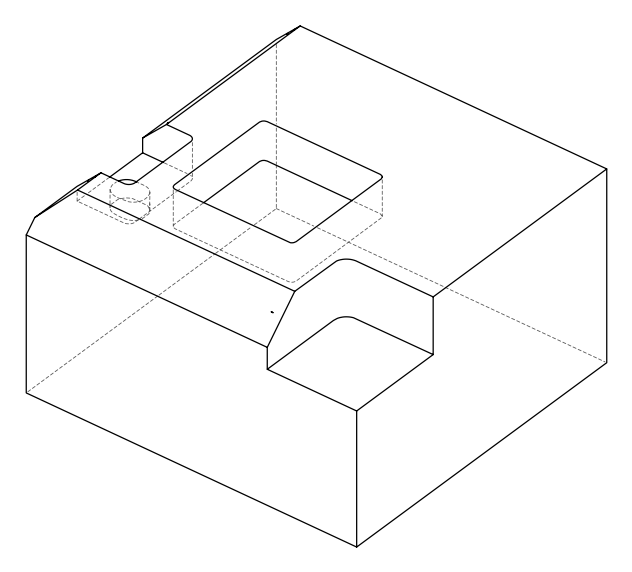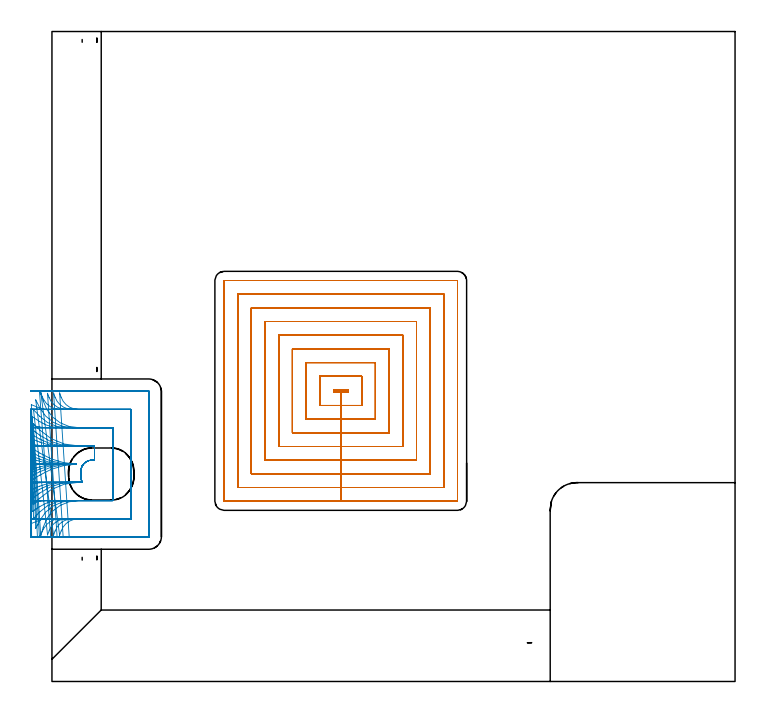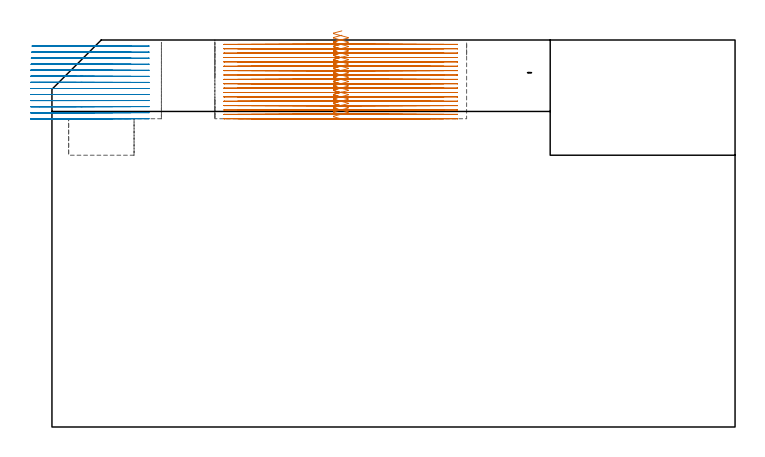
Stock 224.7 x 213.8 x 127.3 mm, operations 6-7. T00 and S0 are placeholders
(PLAN: 7 operations, 4 tool changes, 99.7 min)
(1 AREA_MILL | FG_CHAMFER_SURFACE | UGT0205_001 | 1.67 min | 6373 mm3)
(2 AREA_MILL_1 | FG_CHAMFER_SURFACE_1 | UGT0205_001 | 11.67 min | 45454 mm3)
(3 AREA_MILL_2 | FG_CHAMFER_SURFACE_2 | UGT0205_001 | 5.79 min | 15972 mm3)
(4 MILL_CORNER_NOTCH_RECTANGULAR | CORNER_NOTCH_RECTANGULAR | NXT0201_012 | Follow Part, ap 4, ae 75% | 9.94 min | 147810 mm3)
(5 MILL_RECTANGULAR_POCKET | POCKET_RECTANGULAR_STRAIGHT | NXT0201_011 | Follow Part, ap 3, ae 75% | 1.91 min | 12011 mm3)
(6 MILL_RECTANGULAR_POCKET_1 | POCKET_RECTANGULAR_STRAIGHT_1 | NXT0201_008 | Follow Part, ap 1.5, ae 75% | 52.78 min | 168369 mm3)
(7 MILL_SLOT | SLOT_PARTIAL_RECTANGULAR | NXT0201_009 | Follow Part, ap 2, ae 75% | 15.9 min | 41867 mm3)
(TOOL UGT0205_001 | Chamfer Mill 20 x 3 x 45 deg. | D20 FL50 Z2)
(TOOL NXT0201_012 | ENDMILL 16mm [2P460-1600-NA 1630] | D16 FL38 Z6)
(TOOL NXT0201_011 | ENDMILL 12mm [2P460-1200-NA 1630] | D12 FL38 Z6)
(TOOL NXT0201_008 | ENDMILL 6mm [2P460-0600-NA 1630] | D6 FL26 Z6)
(TOOL NXT0201_009 | ENDMILL 8mm [2P460-0800-NA 1630] | D8 FL26 Z6)
(OP 6 MILL_RECTANGULAR_POCKET_1)
G17 G21 G94 G90
T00 M6
G54
G17 G0 G90 X95.366 Y95.9 S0 M3
G43 Z137.3 H1
Z130.3
G94 G1 X92.6 Z129.559 F250.
Y95.3 Z129.398
X97.4 Z128.112
Y95.9 Z127.951
X92.6 Z126.665
Y95.3 Z126.504
X95. Z125.861
X97.4 F500.
Y95.9
X92.6
Y95.3
X95.
Y90.8
X101.9
Y100.4
X88.1
Y90.8
X95.
Y86.3
X106.4
Y104.9
X83.6
Y86.3
X95.
Y81.8
X110.9
Y109.4
X79.1
Y81.8
X95.
Y77.3
X115.4
Y113.9
X74.6
Y77.3
X95.
Y72.8
X119.9
Y118.4
X70.1
Y72.8
X95.
Y68.3
X124.4
Y122.9
X65.6
Y68.3
X95.
Y63.8
X128.9
Y127.4
X61.1
Y63.8
X95.
Y59.3
X133.3
X133.355 Y59.305
X133.395 Y59.345
X133.4 Y59.4
Y131.8
X133.395 Y131.855
X133.355 Y131.895
X133.3 Y131.9
X56.7
X56.645 Y131.895
X56.605 Y131.855
X56.6 Y131.8
Y59.4
X56.605 Y59.345
X56.645 Y59.305
X56.7 Y59.3
X95.
X96.
G0 X95.366 Y95.9 Z128.861
G1 X92.6 Z128.12 F250.
Y95.3 Z127.959
X97.4 Z126.673
Y95.9 Z126.512
X92.6 Z125.226
Y95.3 Z125.065
X95. Z124.422
X97.4 F500.
Y95.9
X92.6
Y95.3
X95.
Y90.8
X101.9
Y100.4
X88.1
Y90.8
X95.
Y86.3
X106.4
Y104.9
X83.6
Y86.3
X95.
Y81.8
X110.9
Y109.4
X79.1
Y81.8
X95.
Y77.3
X115.4
Y113.9
X74.6
Y77.3
X95.
Y72.8
X119.9
Y118.4
X70.1
Y72.8
X95.
Y68.3
X124.4
Y122.9
X65.6
Y68.3
X95.
Y63.8
X128.9
Y127.4
X61.1
Y63.8
X95.
Y59.3
X133.3
X133.355 Y59.305
X133.395 Y59.345
X133.4 Y59.4
Y131.8
X133.395 Y131.855
X133.355 Y131.895
X133.3 Y131.9
X56.7
X56.645 Y131.895
X56.605 Y131.855
X56.6 Y131.8
Y59.4
X56.605 Y59.345
X56.645 Y59.305
X56.7 Y59.3
X95.
X96.
G0 X95.366 Y95.9 Z127.422
G1 X92.6 Z126.681 F250.
Y95.3 Z126.52
X97.4 Z125.234
Y95.9 Z125.073
X92.6 Z123.787
Y95.3 Z123.626
X95. Z122.983
X97.4 F500.
Y95.9
X92.6
Y95.3
X95.
Y90.8
X101.9
Y100.4
X88.1
Y90.8
X95.
Y86.3
X106.4
Y104.9
X83.6
Y86.3
X95.
Y81.8
X110.9
Y109.4
X79.1
Y81.8
X95.
Y77.3
X115.4
Y113.9
X74.6
Y77.3
X95.
Y72.8
X119.9
Y118.4
X70.1
Y72.8
X95.
Y68.3
X124.4
Y122.9
X65.6
Y68.3
X95.
Y63.8
X128.9
Y127.4
X61.1
Y63.8
X95.
Y59.3
X133.3
X133.355 Y59.305
X133.395 Y59.345
X133.4 Y59.4
Y131.8
X133.395 Y131.855
X133.355 Y131.895
X133.3 Y131.9
X56.7
X56.645 Y131.895
X56.605 Y131.855
X56.6 Y131.8
Y59.4
X56.605 Y59.345
X56.645 Y59.305
X56.7 Y59.3
X95.
X96.
G0 X95.366 Y95.9 Z125.983
G1 X92.6 Z125.242 F250.
Y95.3 Z125.081
X97.4 Z123.795
Y95.9 Z123.634
X92.6 Z122.348
Y95.3 Z122.187
X95. Z121.544
X97.4 F500.
Y95.9
X92.6
Y95.3
X95.
Y90.8
X101.9
Y100.4
X88.1
Y90.8
X95.
Y86.3
X106.4
Y104.9
X83.6
Y86.3
X95.
Y81.8
X110.9
Y109.4
X79.1
Y81.8
X95.
Y77.3
X115.4
Y113.9
X74.6
Y77.3
X95.
Y72.8
X119.9
Y118.4
X70.1
Y72.8
X95.
Y68.3
X124.4
Y122.9
X65.6
Y68.3
X95.
Y63.8
X128.9
Y127.4
X61.1
Y63.8
X95.
Y59.3
X133.3
X133.355 Y59.305
X133.395 Y59.345
X133.4 Y59.4
Y131.8
X133.395 Y131.855
X133.355 Y131.895
X133.3 Y131.9
X56.7
X56.645 Y131.895
X56.605 Y131.855
X56.6 Y131.8
Y59.4
X56.605 Y59.345
X56.645 Y59.305
X56.7 Y59.3
X95.
X96.
G0 X95.366 Y95.9 Z124.544
G1 X92.6 Z123.803 F250.
Y95.3 Z123.642
X97.4 Z122.356
Y95.9 Z122.195
X92.6 Z120.909
Y95.3 Z120.749
X95. Z120.105
X97.4 F500.
Y95.9
X92.6
Y95.3
X95.
Y90.8
X101.9
Y100.4
X88.1
Y90.8
X95.
Y86.3
X106.4
Y104.9
X83.6
Y86.3
X95.
Y81.8
X110.9
Y109.4
X79.1
Y81.8
X95.
Y77.3
X115.4
Y113.9
X74.6
Y77.3
X95.
Y72.8
X119.9
Y118.4
X70.1
Y72.8
X95.
Y68.3
X124.4
Y122.9
X65.6
Y68.3
X95.
Y63.8
X128.9
Y127.4
X61.1
Y63.8
X95.
Y59.3
X133.3
X133.355 Y59.305
X133.395 Y59.345
X133.4 Y59.4
Y131.8
X133.395 Y131.855
X133.355 Y131.895
X133.3 Y131.9
X56.7
X56.645 Y131.895
X56.605 Y131.855
X56.6 Y131.8
Y59.4
X56.605 Y59.345
X56.645 Y59.305
X56.7 Y59.3
X95.
X96.
G0 X95.366 Y95.9 Z123.105
G1 X92.6 Z122.364 F250.
Y95.3 Z122.204
X97.4 Z120.917
Y95.9 Z120.757
X92.6 Z119.47
Y95.3 Z119.31
X95. Z118.667
X97.4 F500.
Y95.9
X92.6
Y95.3
X95.
Y90.8
X101.9
Y100.4
X88.1
Y90.8
X95.
Y86.3
X106.4
Y104.9
X83.6
Y86.3
X95.
Y81.8
X110.9
Y109.4
X79.1
Y81.8
X95.
Y77.3
X115.4
Y113.9
X74.6
Y77.3
X95.
Y72.8
X119.9
Y118.4
X70.1
Y72.8
X95.
Y68.3
X124.4
Y122.9
X65.6
Y68.3
X95.
Y63.8
X128.9
Y127.4
X61.1
Y63.8
X95.
Y59.3
X133.3
X133.355 Y59.305
X133.395 Y59.345
X133.4 Y59.4
Y131.8
X133.395 Y131.855
X133.355 Y131.895
X133.3 Y131.9
X56.7
X56.645 Y131.895
X56.605 Y131.855
X56.6 Y131.8
Y59.4
X56.605 Y59.345
X56.645 Y59.305
X56.7 Y59.3
X95.
X96.
G0 X95.366 Y95.9 Z121.667
G1 X92.6 Z120.925 F250.
Y95.3 Z120.765
X97.4 Z119.478
Y95.9 Z119.318
X92.6 Z118.032
Y95.3 Z117.871
X95. Z117.228
X97.4 F500.
Y95.9
X92.6
Y95.3
X95.
Y90.8
X101.9
Y100.4
X88.1
Y90.8
X95.
Y86.3
X106.4
Y104.9
X83.6
Y86.3
X95.
Y81.8
X110.9
Y109.4
X79.1
Y81.8
X95.
Y77.3
X115.4
Y113.9
X74.6
Y77.3
X95.
Y72.8
X119.9
Y118.4
X70.1
Y72.8
X95.
Y68.3
X124.4
Y122.9
X65.6
Y68.3
X95.
Y63.8
X128.9
Y127.4
X61.1
Y63.8
X95.
Y59.3
X133.3
X133.355 Y59.305
X133.395 Y59.345
X133.4 Y59.4
Y131.8
X133.395 Y131.855
X133.355 Y131.895
X133.3 Y131.9
X56.7
X56.645 Y131.895
X56.605 Y131.855
X56.6 Y131.8
Y59.4
X56.605 Y59.345
X56.645 Y59.305
X56.7 Y59.3
X95.
X96.
G0 X95.366 Y95.9 Z120.228
G1 X92.6 Z119.487 F250.
Y95.3 Z119.326
X97.4 Z118.04
Y95.9 Z117.879
X92.6 Z116.593
Y95.3 Z116.432
X95. Z115.789
X97.4 F500.
Y95.9
X92.6
Y95.3
X95.
Y90.8
X101.9
Y100.4
X88.1
Y90.8
X95.
Y86.3
X106.4
Y104.9
X83.6
Y86.3
X95.
Y81.8
X110.9
Y109.4
X79.1
Y81.8
X95.
Y77.3
X115.4
Y113.9
X74.6
Y77.3
X95.
Y72.8
X119.9
Y118.4
X70.1
Y72.8
X95.
Y68.3
X124.4
Y122.9
X65.6
Y68.3
X95.
Y63.8
X128.9
Y127.4
X61.1
Y63.8
X95.
Y59.3
X133.3
X133.355 Y59.305
X133.395 Y59.345
X133.4 Y59.4
Y131.8
X133.395 Y131.855
X133.355 Y131.895
X133.3 Y131.9
X56.7
X56.645 Y131.895
X56.605 Y131.855
X56.6 Y131.8
Y59.4
X56.605 Y59.345
X56.645 Y59.305
X56.7 Y59.3
X95.
X96.
G0 X95.366 Y95.9 Z118.789
G1 X92.6 Z118.048 F250.
Y95.3 Z117.887
X97.4 Z116.601
Y95.9 Z116.44
X92.6 Z115.154
Y95.3 Z114.993
X95. Z114.35
X97.4 F500.
Y95.9
X92.6
Y95.3
X95.
Y90.8
X101.9
Y100.4
X88.1
Y90.8
X95.
Y86.3
X106.4
Y104.9
X83.6
Y86.3
X95.
Y81.8
X110.9
Y109.4
X79.1
Y81.8
X95.
Y77.3
X115.4
Y113.9
X74.6
Y77.3
X95.
Y72.8
X119.9
Y118.4
X70.1
Y72.8
X95.
Y68.3
X124.4
Y122.9
X65.6
Y68.3
X95.
Y63.8
X128.9
Y127.4
X61.1
Y63.8
X95.
Y59.3
X133.3
X133.355 Y59.305
X133.395 Y59.345
X133.4 Y59.4
Y131.8
X133.395 Y131.855
X133.355 Y131.895
X133.3 Y131.9
X56.7
X56.645 Y131.895
X56.605 Y131.855
X56.6 Y131.8
Y59.4
X56.605 Y59.345
X56.645 Y59.305
X56.7 Y59.3
X95.
X96.
G0 X95.366 Y95.9 Z117.35
G1 X92.6 Z116.609 F250.
Y95.3 Z116.448
X97.4 Z115.162
Y95.9 Z115.001
X92.6 Z113.715
Y95.3 Z113.554
X95. Z112.911
X97.4 F500.
Y95.9
X92.6
Y95.3
X95.
Y90.8
X101.9
Y100.4
X88.1
Y90.8
X95.
Y86.3
X106.4
Y104.9
X83.6
Y86.3
X95.
Y81.8
X110.9
Y109.4
X79.1
Y81.8
X95.
Y77.3
X115.4
Y113.9
X74.6
Y77.3
X95.
Y72.8
X119.9
Y118.4
X70.1
Y72.8
X95.
Y68.3
X124.4
Y122.9
X65.6
Y68.3
X95.
Y63.8
X128.9
Y127.4
X61.1
Y63.8
X95.
Y59.3
X133.3
X133.355 Y59.305
X133.395 Y59.345
X133.4 Y59.4
Y131.8
X133.395 Y131.855
X133.355 Y131.895
X133.3 Y131.9
X56.7
X56.645 Y131.895
X56.605 Y131.855
X56.6 Y131.8
Y59.4
X56.605 Y59.345
X56.645 Y59.305
X56.7 Y59.3
X95.
X96.
G0 X95.366 Y95.9 Z115.911
G1 X92.6 Z115.17 F250.
Y95.3 Z115.009
X97.4 Z113.723
Y95.9 Z113.562
X92.6 Z112.276
Y95.3 Z112.115
X95. Z111.472
X97.4 F500.
Y95.9
X92.6
Y95.3
X95.
Y90.8
X101.9
Y100.4
X88.1
Y90.8
X95.
Y86.3
X106.4
Y104.9
X83.6
Y86.3
X95.
Y81.8
X110.9
Y109.4
X79.1
Y81.8
X95.
Y77.3
X115.4
Y113.9
X74.6
Y77.3
X95.
Y72.8
X119.9
Y118.4
X70.1
Y72.8
X95.
Y68.3
X124.4
Y122.9
X65.6
Y68.3
X95.
Y63.8
X128.9
Y127.4
X61.1
Y63.8
X95.
Y59.3
X133.3
X133.355 Y59.305
X133.395 Y59.345
X133.4 Y59.4
Y131.8
X133.395 Y131.855
X133.355 Y131.895
X133.3 Y131.9
X56.7
X56.645 Y131.895
X56.605 Y131.855
X56.6 Y131.8
Y59.4
X56.605 Y59.345
X56.645 Y59.305
X56.7 Y59.3
X95.
X96.
G0 X95.366 Y95.9 Z114.472
G1 X92.6 Z113.731 F250.
Y95.3 Z113.57
X97.4 Z112.284
Y95.9 Z112.123
X92.6 Z110.837
Y95.3 Z110.676
X95. Z110.033
X97.4 F500.
Y95.9
X92.6
Y95.3
X95.
Y90.8
X101.9
Y100.4
X88.1
Y90.8
X95.
Y86.3
X106.4
Y104.9
X83.6
Y86.3
X95.
Y81.8
X110.9
Y109.4
X79.1
Y81.8
X95.
Y77.3
X115.4
Y113.9
X74.6
Y77.3
X95.
Y72.8
X119.9
Y118.4
X70.1
Y72.8
X95.
Y68.3
X124.4
Y122.9
X65.6
Y68.3
X95.
Y63.8
X128.9
Y127.4
X61.1
Y63.8
X95.
Y59.3
X133.3
X133.355 Y59.305
X133.395 Y59.345
X133.4 Y59.4
Y131.8
X133.395 Y131.855
X133.355 Y131.895
X133.3 Y131.9
X56.7
X56.645 Y131.895
X56.605 Y131.855
X56.6 Y131.8
Y59.4
X56.605 Y59.345
X56.645 Y59.305
X56.7 Y59.3
X95.
X96.
G0 X95.366 Y95.9 Z113.033
G1 X92.6 Z112.292 F250.
Y95.3 Z112.131
X97.4 Z110.845
Y95.9 Z110.684
X92.6 Z109.398
Y95.3 Z109.237
X95. Z108.594
X97.4 F500.
Y95.9
X92.6
Y95.3
X95.
Y90.8
X101.9
Y100.4
X88.1
Y90.8
X95.
Y86.3
X106.4
Y104.9
X83.6
Y86.3
X95.
Y81.8
X110.9
Y109.4
X79.1
Y81.8
X95.
Y77.3
X115.4
Y113.9
X74.6
Y77.3
X95.
Y72.8
X119.9
Y118.4
X70.1
Y72.8
X95.
Y68.3
X124.4
Y122.9
X65.6
Y68.3
X95.
Y63.8
X128.9
Y127.4
X61.1
Y63.8
X95.
Y59.3
X133.3
X133.355 Y59.305
X133.395 Y59.345
X133.4 Y59.4
Y131.8
X133.395 Y131.855
X133.355 Y131.895
X133.3 Y131.9
X56.7
X56.645 Y131.895
X56.605 Y131.855
X56.6 Y131.8
Y59.4
X56.605 Y59.345
X56.645 Y59.305
X56.7 Y59.3
X95.
X96.
G0 X95.366 Y95.9 Z111.594
G1 X92.6 Z110.853 F250.
Y95.3 Z110.692
X97.4 Z109.406
Y95.9 Z109.246
X92.6 Z107.959
Y95.3 Z107.799
X95. Z107.156
X97.4 F500.
Y95.9
X92.6
Y95.3
X95.
Y90.8
X101.9
Y100.4
X88.1
Y90.8
X95.
Y86.3
X106.4
Y104.9
X83.6
Y86.3
X95.
Y81.8
X110.9
Y109.4
X79.1
Y81.8
X95.
Y77.3
X115.4
Y113.9
X74.6
Y77.3
X95.
Y72.8
X119.9
Y118.4
X70.1
Y72.8
X95.
Y68.3
X124.4
Y122.9
X65.6
Y68.3
X95.
Y63.8
X128.9
Y127.4
X61.1
Y63.8
X95.
Y59.3
X133.3
X133.355 Y59.305
X133.395 Y59.345
X133.4 Y59.4
Y131.8
X133.395 Y131.855
X133.355 Y131.895
X133.3 Y131.9
X56.7
X56.645 Y131.895
X56.605 Y131.855
X56.6 Y131.8
Y59.4
X56.605 Y59.345
X56.645 Y59.305
X56.7 Y59.3
X95.
X96.
G0 X95.366 Y95.9 Z110.156
G1 X92.6 Z109.414 F250.
Y95.3 Z109.254
X97.4 Z107.967
Y95.9 Z107.807
X92.6 Z106.52
Y95.3 Z106.36
X95. Z105.717
X97.4 F500.
Y95.9
X92.6
Y95.3
X95.
Y90.8
X101.9
Y100.4
X88.1
Y90.8
X95.
Y86.3
X106.4
Y104.9
X83.6
Y86.3
X95.
Y81.8
X110.9
Y109.4
X79.1
Y81.8
X95.
Y77.3
X115.4
Y113.9
X74.6
Y77.3
X95.
Y72.8
X119.9
Y118.4
X70.1
Y72.8
X95.
Y68.3
X124.4
Y122.9
X65.6
Y68.3
X95.
Y63.8
X128.9
Y127.4
X61.1
Y63.8
X95.
Y59.3
X133.3
X133.355 Y59.305
X133.395 Y59.345
X133.4 Y59.4
Y131.8
X133.395 Y131.855
X133.355 Y131.895
X133.3 Y131.9
X56.7
X56.645 Y131.895
X56.605 Y131.855
X56.6 Y131.8
Y59.4
X56.605 Y59.345
X56.645 Y59.305
X56.7 Y59.3
X95.
X96.
G0 X95.366 Y95.9 Z108.717
G1 X92.6 Z107.975 F250.
Y95.3 Z107.815
X97.4 Z106.529
Y95.9 Z106.368
X92.6 Z105.082
Y95.3 Z104.921
X95. Z104.278
X97.4 F500.
Y95.9
X92.6
Y95.3
X95.
Y90.8
X101.9
Y100.4
X88.1
Y90.8
X95.
Y86.3
X106.4
Y104.9
X83.6
Y86.3
X95.
Y81.8
X110.9
Y109.4
X79.1
Y81.8
X95.
Y77.3
X115.4
Y113.9
X74.6
Y77.3
X95.
Y72.8
X119.9
Y118.4
X70.1
Y72.8
X95.
Y68.3
X124.4
Y122.9
X65.6
Y68.3
X95.
Y63.8
X128.9
Y127.4
X61.1
Y63.8
X95.
Y59.3
X133.3
X133.355 Y59.305
X133.395 Y59.345
X133.4 Y59.4
Y131.8
X133.395 Y131.855
X133.355 Y131.895
X133.3 Y131.9
X56.7
X56.645 Y131.895
X56.605 Y131.855
X56.6 Y131.8
Y59.4
X56.605 Y59.345
X56.645 Y59.305
X56.7 Y59.3
X95.
X96.
G0 X95.366 Y95.9 Z107.278
G1 X92.6 Z106.537 F250.
Y95.3 Z106.376
X97.4 Z105.09
Y95.9 Z104.929
X92.6 Z103.643
Y95.3 Z103.482
X95. Z102.839
X97.4 F500.
Y95.9
X92.6
Y95.3
X95.
Y90.8
X101.9
Y100.4
X88.1
Y90.8
X95.
Y86.3
X106.4
Y104.9
X83.6
Y86.3
X95.
Y81.8
X110.9
Y109.4
X79.1
Y81.8
X95.
Y77.3
X115.4
Y113.9
X74.6
Y77.3
X95.
Y72.8
X119.9
Y118.4
X70.1
Y72.8
X95.
Y68.3
X124.4
Y122.9
X65.6
Y68.3
X95.
Y63.8
X128.9
Y127.4
X61.1
Y63.8
X95.
Y59.3
X133.3
X133.355 Y59.305
X133.395 Y59.345
X133.4 Y59.4
Y131.8
X133.395 Y131.855
X133.355 Y131.895
X133.3 Y131.9
X56.7
X56.645 Y131.895
X56.605 Y131.855
X56.6 Y131.8
Y59.4
X56.605 Y59.345
X56.645 Y59.305
X56.7 Y59.3
X95.
X96.
G0 X95.366 Y95.9 Z105.839
G1 X92.6 Z105.098 F250.
Y95.3 Z104.937
X97.4 Z103.651
Y95.9 Z103.49
X92.6 Z102.204
Y95.3 Z102.043
X95. Z101.4
X97.4 F500.
Y95.9
X92.6
Y95.3
X95.
Y90.8
X101.9
Y100.4
X88.1
Y90.8
X95.
Y86.3
X106.4
Y104.9
X83.6
Y86.3
X95.
Y81.8
X110.9
Y109.4
X79.1
Y81.8
X95.
Y77.3
X115.4
Y113.9
X74.6
Y77.3
X95.
Y72.8
X119.9
Y118.4
X70.1
Y72.8
X95.
Y68.3
X124.4
Y122.9
X65.6
Y68.3
X95.
Y63.8
X128.9
Y127.4
X61.1
Y63.8
X95.
Y59.3
X133.3
X133.355 Y59.305
X133.395 Y59.345
X133.4 Y59.4
Y131.8
X133.395 Y131.855
X133.355 Y131.895
X133.3 Y131.9
X56.7
X56.645 Y131.895
X56.605 Y131.855
X56.6 Y131.8
Y59.4
X56.605 Y59.345
X56.645 Y59.305
X56.7 Y59.3
X95.
X96.
G0 Z137.3
M5
M2
(OP 7 MILL_SLOT)
G17 G21 G94 G90
T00 M6
G54
G17 G0 G90 X-6.547 Y66.291 S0 M3
G43 Z137.3 H1
Z125.308
G94 G1 X-4. Y67.876 F250.
G2 X8. Y71.49 R24. F500.
G1 Y71.51
G2 X-4. Y75.124 R24.
G1 X-6.547 Y76.709 F250.
X-6.129 Y58.161
X-4. Y60.275
G2 X8.681 Y65.5 R18. F500.
G1 X10.021
G2 X9.9 Y65.722 R4.096
X9.626 Y66.416 R4.096
G1 X9.568 Y66.715
X9.522 Y66.991
X9.5 Y67.199
X9.491 Y67.392
Y69.107
G2 X9.721 Y70.378 R4.657
X9.925 Y70.824 R4.142
X10.334 Y71.448 R4.141
X10.696 Y71.818 R5.48
X11.087 Y72.149 R5.48
X12.178 Y72.663 R4.243
X13.36 Y72.807 R5.164
G1 X13.393
X13.843 Y72.8
X14.
Y77.5
X8.681
G2 X-4. Y82.725 R18.
G1 X-6.129 Y84.838 F250.
X-3.684 Y47.832 F500.
X-2.878 Y50.722 F250.
G2 X8.681 Y59.5 R12. F500.
G1 X20.
Y63.775
Y66.775 F250.
Y69.729
Y72.729
Y83.5 F500.
X8.681
G2 X-2.879 Y92.278 R12.
G1 X-3.684 Y95.168 F250.
X2.524 Y48.086 F500.
X3.024 Y49.5 F250.
G2 X8.681 Y53.5 R6. F500.
G1 X26.
Y89.5
X8.681
G2 X3.024 Y93.501 R6.
G1 X2.524 Y94.915 F250.
X5.681 Y47.5 F500.
X8.681 F250.
X31.8 F500.
G3 X32. Y47.7 R0.2
G1 Y95.3
G3 X31.8 Y95.5 R0.2
G1 X8.681
X5.681 F250.
G0 Z137.3
X-6.686 Y67.652
Z123.315
G1 X-4. Y68.988
G2 X6.689 Y71.5 R24. F500.
G1 X8.
X6.688
G2 X-4. Y74.011 R24.
G1 X-6.686 Y75.347 F250.
X-6.414 Y60.201
X-4. Y61.982
G2 X6.689 Y65.5 R18. F500.
G1 X10.021
G2 X9.626 Y66.416 R4.096
G1 X9.568 Y66.715
X9.522 Y66.991
X9.5 Y67.199
X9.491 Y67.392
Y69.107
G2 X9.721 Y70.378 R4.657
X10.334 Y71.448 R4.141
X11.087 Y72.149 R5.48
X12.178 Y72.663 R4.243
X13.393 Y72.807 R5.164
G1 X13.843 Y72.8
X14.
Y77.5
X6.688
G2 X-4. Y81.017 R18.
G1 X-6.414 Y82.798 F250.
X-5.348 Y50.347
X-3.97 Y53.012
G2 X6.689 Y59.5 R12. F500.
G1 X20.
Y63.775
Y66.775 F250.
Y69.729
Y72.729
Y83.5 F500.
X6.688
G2 X-3.97 Y89.986 R12.
G1 X-5.349 Y92.651 F250.
X0.532 Y48.086 F500.
X1.032 Y49.5 F250.
G2 X6.689 Y53.5 R6. F500.
G1 X26.
Y89.5
X6.688
G2 X1.031 Y93.501 R6.
G1 X0.531 Y94.915 F250.
X3.689 Y47.5 F500.
X6.689 F250.
X31.8 F500.
G3 X32. Y47.7 R0.2
G1 Y95.3
G3 X31.8 Y95.5 R0.2
G1 X6.688
X3.688 F250.
G0 Z137.3
X-6.796 Y68.781
Z121.323
G1 X-4. Y69.869
G2 X4.698 Y71.5 R24. F500.
G1 X8.
X4.684
G2 X-4. Y73.126 R24.
G1 X-6.797 Y74.212 F250.
X-6.627 Y61.81
X-4. Y63.259
G2 X4.698 Y65.5 R18. F500.
G1 X10.021
G2 X9.626 Y66.416 R4.12
G1 X9.568 Y66.715
X9.522 Y66.991
X9.5 Y67.199
X9.491 Y67.392
Y69.107
G2 X9.721 Y70.378 R4.657
X10.334 Y71.448 R4.141
X11.045 Y72.116 R5.484
G1 X11.086 Y72.148
X11.127 Y72.175
G2 X12.178 Y72.663 R4.243
X13.393 Y72.807 R5.164
G1 X13.843 Y72.8
X14.
Y77.5
X4.684
G2 X-4. Y79.733 R18.
G1 X-6.628 Y81.181 F250.
X-6.067 Y53.593
X-4. Y55.768
G2 X4.698 Y59.5 R12. F500.
G1 X20.
Y63.775
Y66.775 F250.
Y69.729
Y72.729
Y83.5 F500.
X4.684
G2 X-4. Y87.218 R12.
G1 X-6.07 Y89.389 F250.
X-1.447 Y48.203 F500.
X-0.92 Y49.607 F250.
G2 X4.698 Y53.5 R6. F500.
G1 X26.
Y89.5
X4.684
G2 X-0.933 Y93.391 R6.
G1 X-1.46 Y94.795 F250.
X1.698 Y47.5 F500.
X4.698 F250.
X31.8 F500.
G3 X32. Y47.7 R0.2
G1 Y95.3
G3 X31.8 Y95.5 R0.2
G1 X4.684
X1.684 F250.
G0 Z137.3
X-6.885 Y69.754
Z119.331
G1 X-4. Y70.578
G2 X2.589 Y71.5 R24. F500.
G1 X8.
X2.593
G2 X-4. Y72.423 R24.
G1 X-6.885 Y73.248 F250.
X-6.792 Y63.153
X-4. Y64.251
G2 X2.589 Y65.5 R18. F500.
G1 X10.021
G2 X9.626 Y66.416 R4.12
G1 X9.568 Y66.715
X9.522 Y66.991
X9.5 Y67.199
X9.491 Y67.392
Y69.107
G2 X9.721 Y70.378 R4.657
X10.334 Y71.448 R4.141
X10.575 Y71.703 R5.484
X11.086 Y72.148 R5.48
G1 X11.127 Y72.175
G2 X12.178 Y72.663 R4.243
X13.393 Y72.807 R5.164
G1 X13.843 Y72.8
X14.
Y77.5
X2.593
G2 X-4. Y78.751 R18.
G1 X-6.791 Y79.85 F250.
X-6.507 Y55.882
X-4. Y57.529
G2 X2.589 Y59.5 R12. F500.
G1 X20.
Y63.775
Y66.775 F250.
Y69.729
Y72.729
Y83.5 F500.
X2.593
G2 X-4. Y85.474 R12.
G1 X-6.507 Y87.122 F250.
X-4.119 Y47.544
X-2.76 Y50.218
G2 X2.589 Y53.5 R6. F500.
G1 X26.
Y89.5
X2.593
G2 X-2.758 Y92.787 R6.
G1 X-4.115 Y95.462 F250.
X-0.411 Y47.5 F500.
X2.589 F250.
X31.8 F500.
G3 X32. Y47.7 R0.2
G1 Y95.3
G3 X31.8 Y95.5 R0.2
G1 X2.593
X-0.407 F250.
G0 Z137.3
X-6.987 Y71.119
Z117.338
G1 X-4. Y71.397
G2 X-1.776 Y71.5 R24. F500.
G1 X8.
X-1.764
G2 X-4. Y71.604 R24.
G1 X-6.987 Y71.884 F250.
X-6.977 Y64.991
X-4. Y65.362
G2 X-1.776 Y65.5 R18. F500.
G1 X10.021
G2 X9.626 Y66.416 R4.096
G1 X9.568 Y66.715
X9.522 Y66.991
X9.5 Y67.199
X9.491 Y67.392
Y69.107
G2 X9.721 Y70.378 R4.657
X10.334 Y71.448 R4.141
X11.087 Y72.149 R5.48
X12.178 Y72.663 R4.243
X13.393 Y72.807 R5.164
G1 X13.843 Y72.8
X14.
Y77.5
X-1.764
G2 X-4. Y77.639 R18.
G1 X-6.977 Y78.012 F250.
X-6.948 Y58.736
X-4. Y59.292
G2 X-1.776 Y59.5 R12. F500.
G1 X20.
Y63.775
Y66.775 F250.
Y69.729
Y72.729
Y83.5 F500.
X-1.764
G2 X-4. Y83.71 R12.
G1 X-6.947 Y84.269 F250.
X-6.786 Y51.96
X-4. Y53.072
G2 X-1.776 Y53.5 R6. F500.
G1 X26.
Y89.5
X-1.764
G2 X-4. Y89.932 R6.
G1 X-6.784 Y91.05 F250.
X-4.776 Y47.5
X-1.776
X31.8 F500.
G3 X32. Y47.7 R0.2
G1 Y95.3
G3 X31.8 Y95.5 R0.2
G1 X-1.764
X-4.764 F250.
G0 X-7. Y71.459 Z115.346
G1 X-4. Y71.498
G2 X-3.687 Y71.5 R24. F500.
G1 X8.
X-3.688
G2 X-4. Y71.502 R24.
G1 X-7. Y71.541 F250.
Y65.445
X-4. Y65.497
G2 X-3.687 Y65.5 R18. F500.
G1 X10.021
G2 X9.625 Y66.42 R4.076
G1 X9.567 Y66.72
X9.521 Y66.995
X9.5 Y67.203
X9.491 Y67.397
Y69.111
G2 X9.723 Y70.384 R4.622
X10.337 Y71.452 R4.122
X11.088 Y72.149 R5.461
X12.182 Y72.664 R4.234
X13.401 Y72.807 R5.154
G1 X14. Y72.8
Y77.5
X-3.688
G2 X-4. Y77.503 R18.
G1 X-7. Y77.555 F250.
X-6.999 Y59.418
X-4. Y59.496
G2 X-3.687 Y59.5 R12. F500.
G1 X20.
Y63.775
Y66.775 F250.
Y69.729
Y72.729
Y83.5 F500.
X-3.688
G2 X-4. Y83.504 R12.
G1 X-6.999 Y83.582 F250.
X-6.996 Y53.335
X-4. Y53.492
G2 X-3.687 Y53.5 R6. F500.
G1 X26.
Y89.5
X-3.688
G2 X-4. Y89.508 R6.
G1 X-6.996 Y89.664 F250.
X-6.687 Y47.5
X-3.687
X31.8 F500.
G3 X32. Y47.7 R0.2
G1 Y95.3
G3 X31.8 Y95.5 R0.2
G1 X-3.688
X-6.688 F250.
G0 X-7. Y71.5 Z113.354
G1 X-4.
X8. F500.
X-4.
X-7. F250.
Y65.5
X-4.
X10.021 F500.
G2 X9.699 Y66.192 R4.136
X9.625 Y66.42 R4.076
G1 X9.567 Y66.72
X9.521 Y66.995
X9.5 Y67.203
X9.491 Y67.397
Y69.111
G2 X9.723 Y70.384 R4.622
X10.337 Y71.452 R4.122
X11.088 Y72.149 R5.461
X12.182 Y72.664 R4.234
X13.401 Y72.807 R5.154
G1 X14. Y72.8
Y77.5
X-4.
X-7. F250.
Y59.5
X-4.
X20. F500.
Y63.775
Y66.775 F250.
Y69.729
Y72.729
Y83.5 F500.
X-4.
X-7. F250.
Y53.5
X-4.
X26. F500.
Y89.5
X-4.
X-7. F250.
Y47.5
X-4.
X31.8 F500.
G3 X32. Y47.7 R0.2
G1 Y95.3
G3 X31.8 Y95.5 R0.2
G1 X-4.
X-7. F250.
G0 Y71.5 Z111.361
G1 X-4.
X8. F500.
X-4.
X-7. F250.
Y65.5
X-4.
X10.021 F500.
G2 X9.626 Y66.416 R4.136
G1 X9.568 Y66.715
X9.522 Y66.991
X9.5 Y67.199
X9.491 Y67.392
Y69.107
G2 X9.721 Y70.378 R4.657
X10.334 Y71.448 R4.141
X11.087 Y72.149 R5.48
X12.178 Y72.663 R4.243
X13.393 Y72.807 R5.164
G1 X13.843 Y72.8
X14.
Y77.5
X-4.
X-7. F250.
Y59.5
X-4.
X20. F500.
Y63.775
Y66.775 F250.
Y69.729
Y72.729
Y83.5 F500.
X-4.
X-7. F250.
Y53.5
X-4.
X26. F500.
Y89.5
X-4.
X-7. F250.
Y47.5
X-4.
X31.8 F500.
G3 X32. Y47.7 R0.2
G1 Y95.3
G3 X31.8 Y95.5 R0.2
G1 X-4.
X-7. F250.
G0 Y71.5 Z109.369
G1 X-4.
X8. F500.
X-4.
X-7. F250.
Y65.5
X-4.
X10.021 F500.
G2 X9.626 Y66.416 R4.096
G1 X9.568 Y66.715
X9.522 Y66.991
X9.5 Y67.199
X9.491 Y67.392
Y69.107
G2 X9.721 Y70.378 R4.657
X10.334 Y71.448 R4.141
X11.087 Y72.149 R5.48
X12.178 Y72.663 R4.243
X13.393 Y72.807 R5.164
G1 X13.843 Y72.8
X14.
Y77.5
X-4.
X-7. F250.
Y59.5
X-4.
X20. F500.
Y63.775
Y66.775 F250.
Y69.729
Y72.729
Y83.5 F500.
X-4.
X-7. F250.
Y53.5
X-4.
X26. F500.
Y89.5
X-4.
X-7. F250.
Y47.5
X-4.
X31.8 F500.
G3 X32. Y47.7 R0.2
G1 Y95.3
G3 X31.8 Y95.5 R0.2
G1 X-4.
X-7. F250.
G0 Y71.5 Z107.377
G1 X-4.
X8. F500.
X-4.
X-7. F250.
Y65.5
X-4.
X10.021 F500.
G2 X9.626 Y66.416 R4.11
G1 X9.568 Y66.715
X9.522 Y66.991
X9.5 Y67.199
X9.491 Y67.392
Y69.107
G2 X9.721 Y70.378 R4.657
X9.856 Y70.689 R4.146
X10.333 Y71.447 R4.141
X11.062 Y72.13 R5.472
G1 X11.086 Y72.148
X11.132 Y72.178
G2 X12.178 Y72.663 R4.243
X13.393 Y72.807 R5.164
G1 X13.843 Y72.8
X14.
Y77.5
X-4.
X-7. F250.
Y59.5
X-4.
X20. F500.
Y63.775
Y66.775 F250.
Y69.729
Y72.729
Y83.5 F500.
X-4.
X-7. F250.
Y53.5
X-4.
X26. F500.
Y89.5
X-4.
X-7. F250.
Y47.5
X-4.
X31.8 F500.
G3 X32. Y47.7 R0.2
G1 Y95.3
G3 X31.8 Y95.5 R0.2
G1 X-4.
X-7. F250.
G0 Y71.5 Z105.385
G1 X-4.
X8. F500.
X-4.
X-7. F250.
Y65.5
X-4.
X10.021 F500.
G2 X9.626 Y66.416 R4.11
G1 X9.568 Y66.715
X9.522 Y66.991
X9.5 Y67.199
X9.491 Y67.392
Y69.107
G2 X9.721 Y70.378 R4.657
X9.856 Y70.689 R4.146
X10.333 Y71.447 R4.141
X10.77 Y71.886 R5.472
X11.086 Y72.148 R5.48
G1 X11.132 Y72.178
G2 X12.178 Y72.663 R4.243
X13.393 Y72.807 R5.164
G1 X13.843 Y72.8
X14.
Y77.5
X-4.
X-7. F250.
Y59.5
X-4.
X20. F500.
Y63.775
Y66.775 F250.
Y69.729
Y72.729
Y83.5 F500.
X-4.
X-7. F250.
Y53.5
X-4.
X26. F500.
Y89.5
X-4.
X-7. F250.
Y47.5
X-4.
X31.8 F500.
G3 X32. Y47.7 R0.2
G1 Y95.3
G3 X31.8 Y95.5 R0.2
G1 X-4.
X-7. F250.
G0 Y71.5 Z103.392
G1 X-4.
X8. F500.
X-4.
X-7. F250.
Y65.5
X-4.
X10.021 F500.
G2 X9.626 Y66.416 R4.096
G1 X9.568 Y66.715
X9.522 Y66.991
X9.5 Y67.199
X9.491 Y67.392
Y69.107
G2 X9.721 Y70.378 R4.657
X10.334 Y71.448 R4.141
X11.087 Y72.149 R5.48
X12.178 Y72.663 R4.243
X13.393 Y72.807 R5.164
G1 X13.843 Y72.8
X14.
Y77.5
X-4.
X-7. F250.
Y59.5
X-4.
X20. F500.
Y63.775
Y66.775 F250.
Y69.729
Y72.729
Y83.5 F500.
X-4.
X-7. F250.
Y53.5
X-4.
X26. F500.
Y89.5
X-4.
X-7. F250.
Y47.5
X-4.
X31.8 F500.
G3 X32. Y47.7 R0.2
G1 Y95.3
G3 X31.8 Y95.5 R0.2
G1 X-4.
X-7. F250.
G0 Y71.5 Z101.4
G1 X-4.
X8. F500.
X-4.
X-7. F250.
Y65.5
X-4.
X10.021 F500.
G2 X9.856 Y65.812 R4.103
X9.627 Y66.414 R4.096
G1 X9.562 Y66.749
X9.522 Y66.991
X9.5 Y67.199
X9.491 Y67.392
Y69.107
G2 X9.721 Y70.378 R4.663
X10.334 Y71.448 R4.141
X10.566 Y71.693 R5.48
X11.091 Y72.151 R5.44
X12.178 Y72.663 R4.274
X12.406 Y72.713 R5.164
X13.428 Y72.807 R5.147
G1 X14. Y72.8
Y77.5
X-4.
X-7. F250.
Y59.5
X-4.
X20. F500.
Y63.775
Y66.775 F250.
Y69.729
Y72.729
Y83.5 F500.
X-4.
X-7. F250.
Y53.5
X-4.
X26. F500.
Y89.5
X-4.
X-7. F250.
Y47.5
X-4.
X31.8 F500.
G3 X32. Y47.7 R0.2
G1 Y95.3
G3 X31.8 Y95.5 R0.2
G1 X-4.
X-7. F250.
G0 Z137.3
M5
M2
